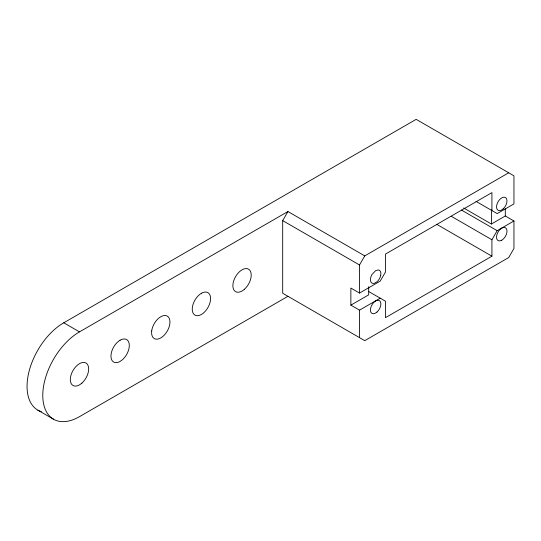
<?xml version="1.0" encoding="UTF-8"?>
<svg xmlns="http://www.w3.org/2000/svg" width="541" height="541" viewBox="0 0 541 541"><rect width="100%" height="100%" fill="white"/><g stroke="black" fill="none" stroke-linecap="round" stroke-linejoin="round"><path stroke-width="0.81" d="M368.692 286.723L368.692 294.859L350.866 305.151L359.515 310.149L359.515 337.631M491.925 210.564L491.925 192.616L385.476 254.074L385.476 272.022L380.228 281.104L359.515 293.066L350.866 288.069L350.866 305.151M508.709 172.782L364.762 255.886L287.934 211.531L282.693 220.62L282.693 293.276L364.762 340.661L508.709 257.557L513.95 248.475L513.95 220.985L505.301 215.994L505.301 208.67M359.515 293.066L359.515 264.975L364.762 255.886M368.556 291.45L385.476 301.215L385.476 317.655L491.925 256.191L491.925 239.758L497.172 230.676L513.95 220.985M41.414 411.708A51.909 29.971 -60 0 1 28.998 371.626A51.909 29.971 -60 0 1 63.757 322.794L416.151 119.345L513.95 175.811L513.95 203.903L497.172 213.594L475.945 201.34M287.934 296.306L79.486 416.651A51.909 29.971 -60 0 1 42.78 395.457A51.909 29.971 -60 0 1 79.486 331.876L287.934 211.531M463.63 207.981L491.404 224.015L505.301 215.994M359.515 310.149L380.228 298.192M461.419 210.036L497.172 230.676M451.255 216.278L491.925 239.758M436.729 224.326L491.925 256.191M282.693 220.62L359.515 264.975M63.757 322.794L79.486 331.876M37.802 410.139L53.532 419.221M491.404 209.374L491.404 224.015M151.703 330.916L151.595 332.634A12.977 7.493 -60 0 0 156.606 339.187L157.931 339.051A12.977 7.493 -60 0 0 169.948 322.037L169.833 320.448A12.977 7.493 -60 0 0 166.161 315.653L164.937 315.491A12.977 7.493 -60 0 0 151.703 330.916M380.708 275.349L380.181 277.107A7.418 4.281 -60 0 1 377.003 281.766L374.284 283.335L373.02 283.464A7.418 4.281 -60 0 1 371.931 274.564L375.643 270.649L378.267 269.945A7.418 4.281 -60 0 1 380.708 275.349M120.129 340.208L118.695 341.161A12.977 7.493 -60 0 0 110.952 356.1A12.977 7.493 -60 0 0 118.695 362.098L120.129 361.395A12.977 7.493 -60 0 0 129.306 345.503A12.977 7.493 -60 0 0 120.129 340.208M201.408 293.276L199.974 294.236A12.977 7.493 -60 0 0 192.265 308.323A12.977 7.493 -60 0 0 198.574 315.592L199.974 315.166A12.977 7.493 -60 0 0 210.584 298.578L210.476 296.982A12.977 7.493 -60 0 0 201.408 293.276M503.116 208.954A7.418 4.281 -60 0 0 505.463 197.472A7.418 4.281 -60 0 0 496.692 205.249A7.418 4.281 -60 0 0 503.116 208.954M376.996 312.049A7.418 4.281 -60 0 0 379.349 300.559A7.418 4.281 -60 0 0 370.578 308.336A7.418 4.281 -60 0 0 376.996 312.049M501.757 240.224A7.418 4.281 -60 0 0 506.302 228.518A7.418 4.281 -60 0 0 497.213 233.766A7.418 4.281 -60 0 0 501.757 240.224M81.867 383.129A12.977 7.493 -60 0 0 85.978 363.025A12.977 7.493 -60 0 0 70.628 376.637A12.977 7.493 -60 0 0 81.867 383.129M244.424 289.273A12.977 7.493 -60 0 0 248.542 269.175A12.977 7.493 -60 0 0 233.185 282.787A12.977 7.493 -60 0 0 244.424 289.273"/></g></svg>
